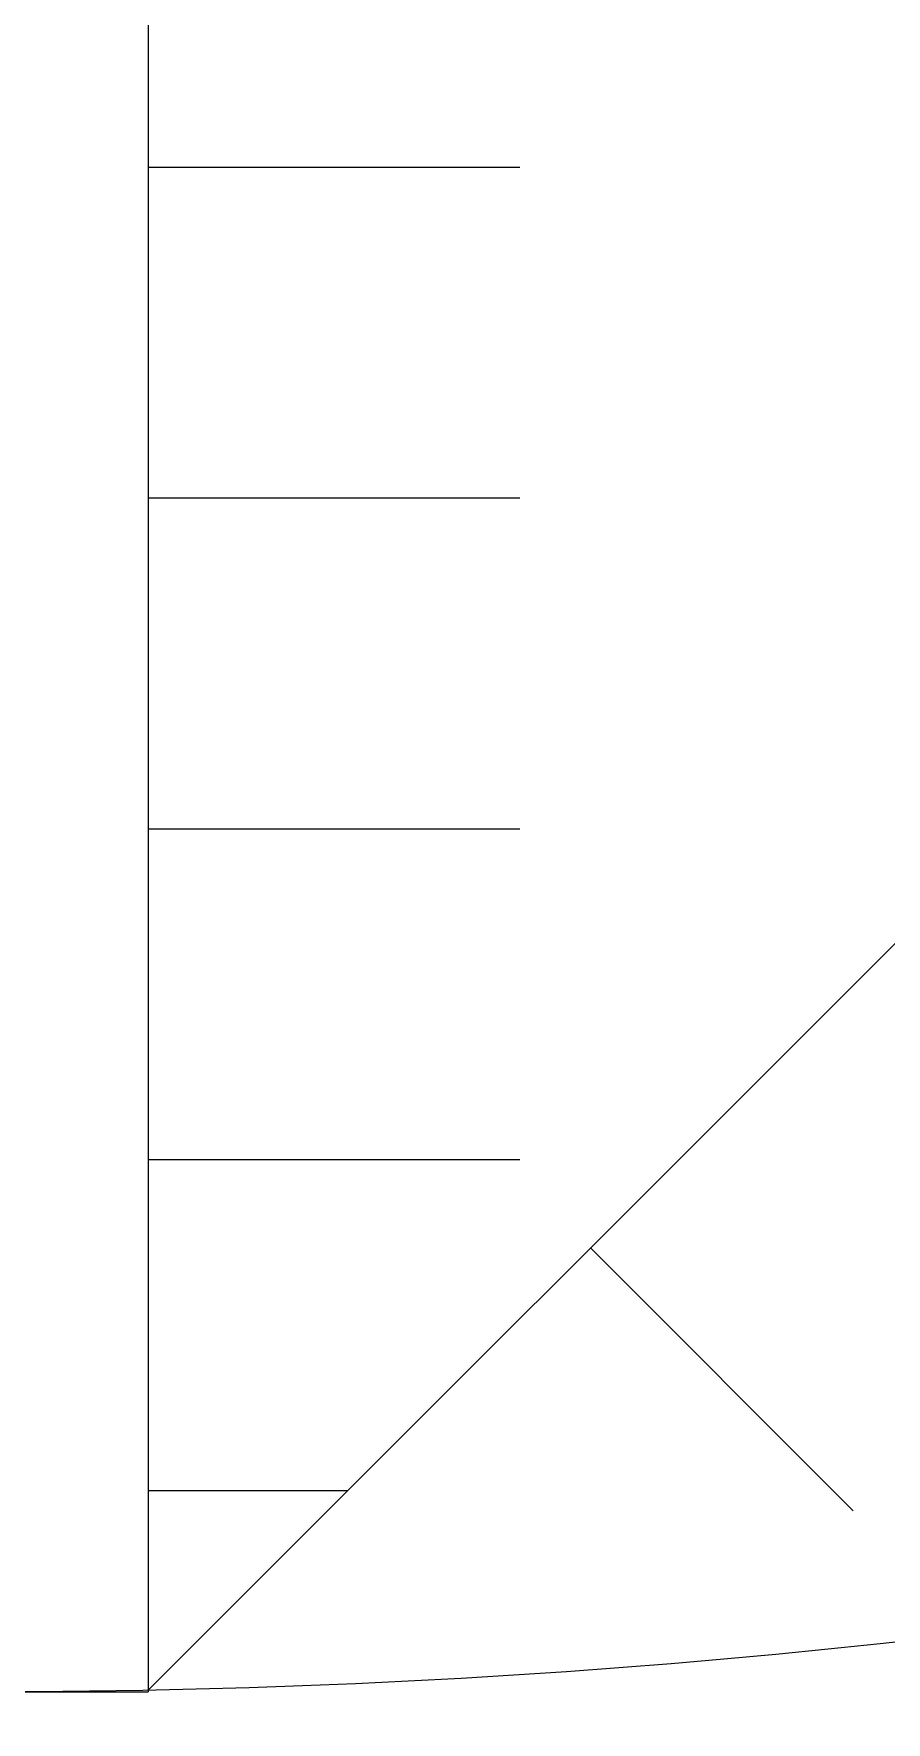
# Model space of a CAD drawing. Header units: millimetres. Extents: x -1359830 to -1240265, y -705366 to -618243.
# Drawn here: x -1295799.4 to -1295675.7, y -633852.9 to -633607.9 of the extents above; entities that cross this region are included whole.
import ezdxf

# ---------------------------------------------------------------- set-up
doc = ezdxf.new("R2010")
doc.units = ezdxf.units.MM
doc.header["$MEASUREMENT"] = 0
for name, color, linetype, lineweight in [('1.NET BAO-F', 3, 'Continuous', 25), ('4.DIM-F', 1, 'Continuous', 15), ('5.HATCH-F', 8, 'Continuous', 5), ('KC-NET THUONG', 8, 'Continuous', 18), ('S-dims', 8, 'Continuous', 18)]:
    doc.layers.add(name, color=color, linetype=linetype, lineweight=lineweight)
doc.styles.add('Vnsimli', font='vnsimli.shx', dxfattribs={"width": 0.8})
doc.dimstyles.new('D1-10', dxfattribs={"dimscale": 10, "dimtxt": 2, "dimasz": 1.5, "dimexe": 1.5, "dimexo": 0, "dimgap": 0.5, "dimtad": 1, "dimdec": 0, "dimzin": 0, "dimdsep": 46, "dimtxsty": 'Vnsimli', "dimblk": 'ARCHTICK', "dimcen": 1, "dimdle": 1.5, "dimclrd": 256, "dimclre": 256, "dimclrt": 2, "dimadec": 0, "dimazin": 0, "dimtfac": 1, "dimtdec": 0, "dimtix": 1, "dimtmove": 2, "dimatfit": 2, "dimldrblk": 'ARCHTICK', "dimfxl": 1, "dimtolj": 1, "dimtzin": 0, "dimlwd": -1, "dimlwe": -1, "dimarcsym": 0})

# ---------------------------------------------------------------- blocks, each defined once
blk = doc.blocks.new('_ARCHTICK')
at = {"layer": 'KC-NET THUONG', "color": 0, "linetype": 'ByBlock', "const_width": 0.15}
blk.add_lwpolyline([(-0.5, -0.5), (0.5, 0.5)], dxfattribs=at)
blk = doc.blocks.new('18')
at = {"layer": '1.NET BAO-F', "ltscale": 10}
for p, q in [((-1311869.742, -623200.853), (-1311869.742, -623500.853)), ((-1311722.742, -623353.853), (-1311869.742, -623500.823))]:
    blk.add_line(p, q, dxfattribs=at)
blk.add_circle((-1311872.742, -623350.853), 150, dxfattribs=at)
at = {"layer": '5.HATCH-F', "ltscale": 10}
for p, q in [((-1311863.371, -623473.202), (-1311869.742, -623473.202)), ((-1311863.367, -623473.202), (-1311869.742, -623473.202)), ((-1311863.364, -623473.202), (-1311869.742, -623473.202)), ((-1311863.36, -623473.202), (-1311869.742, -623473.202)), ((-1311863.356, -623473.202), (-1311869.742, -623473.202)), ((-1311863.352, -623473.202), (-1311869.742, -623473.202)), ((-1311863.349, -623473.202), (-1311869.742, -623473.202)), ((-1311863.345, -623473.202), (-1311869.742, -623473.202)), ((-1311863.341, -623473.202), (-1311869.742, -623473.202)), ((-1311863.337, -623473.202), (-1311869.742, -623473.202)), ((-1311863.334, -623473.202), (-1311869.742, -623473.202)), ((-1311863.33, -623473.202), (-1311869.742, -623473.202)), ((-1311863.326, -623473.202), (-1311869.742, -623473.202)), ((-1311863.322, -623473.202), (-1311869.742, -623473.202)), ((-1311863.319, -623473.202), (-1311869.742, -623473.202)), ((-1311863.315, -623473.202), (-1311869.742, -623473.202)), ((-1311863.311, -623473.202), (-1311869.742, -623473.202)), ((-1311863.307, -623473.202), (-1311869.742, -623473.202)), ((-1311863.304, -623473.202), (-1311869.742, -623473.202)), ((-1311863.3, -623473.202), (-1311869.742, -623473.202)), ((-1311863.296, -623473.202), (-1311869.742, -623473.202)), ((-1311863.292, -623473.202), (-1311869.742, -623473.202)), ((-1311863.289, -623473.202), (-1311869.742, -623473.202)), ((-1311863.285, -623473.202), (-1311869.742, -623473.202)), ((-1311863.281, -623473.202), (-1311869.742, -623473.202)), ((-1311863.277, -623473.202), (-1311869.742, -623473.202)), ((-1311863.274, -623473.202), (-1311869.742, -623473.202)), ((-1311863.27, -623473.202), (-1311869.742, -623473.202)), ((-1311863.266, -623473.202), (-1311869.742, -623473.202)), ((-1311863.262, -623473.202), (-1311869.742, -623473.202)), ((-1311863.259, -623473.202), (-1311869.742, -623473.202)), ((-1311863.255, -623473.202), (-1311869.742, -623473.202)), ((-1311863.251, -623473.202), (-1311869.742, -623473.202)), ((-1311863.247, -623473.202), (-1311869.742, -623473.202)), ((-1311863.244, -623473.202), (-1311869.742, -623473.202)), ((-1311863.24, -623473.202), (-1311869.742, -623473.202)), ((-1311863.236, -623473.202), (-1311869.742, -623473.202)), ((-1311863.232, -623473.202), (-1311869.742, -623473.202)), ((-1311863.229, -623473.202), (-1311869.742, -623473.202)), ((-1311863.225, -623473.202), (-1311869.742, -623473.202)), ((-1311863.221, -623473.202), (-1311869.742, -623473.202)), ((-1311863.217, -623473.202), (-1311869.742, -623473.202)), ((-1311863.214, -623473.202), (-1311869.742, -623473.202)), ((-1311863.21, -623473.202), (-1311869.742, -623473.202)), ((-1311863.206, -623473.202), (-1311869.742, -623473.202)), ((-1311863.202, -623473.202), (-1311869.742, -623473.202)), ((-1311863.199, -623473.202), (-1311869.742, -623473.202)), ((-1311863.195, -623473.202), (-1311869.742, -623473.202)), ((-1311863.191, -623473.202), (-1311869.742, -623473.202)), ((-1311863.187, -623473.202), (-1311869.742, -623473.202)), ((-1311863.184, -623473.202), (-1311869.742, -623473.202)), ((-1311863.18, -623473.202), (-1311869.742, -623473.202)), ((-1311863.176, -623473.202), (-1311869.742, -623473.202)), ((-1311863.172, -623473.202), (-1311869.742, -623473.202)), ((-1311863.169, -623473.202), (-1311869.742, -623473.202)), ((-1311863.165, -623473.202), (-1311869.742, -623473.202)), ((-1311863.161, -623473.202), (-1311869.742, -623473.202)), ((-1311863.157, -623473.202), (-1311869.742, -623473.202)), ((-1311863.154, -623473.202), (-1311869.742, -623473.202)), ((-1311863.15, -623473.202), (-1311869.742, -623473.202)), ((-1311863.146, -623473.202), (-1311869.742, -623473.202)), ((-1311863.142, -623473.202), (-1311869.742, -623473.202)), ((-1311863.139, -623473.202), (-1311869.742, -623473.202)), ((-1311863.135, -623473.202), (-1311869.742, -623473.202)), ((-1311863.131, -623473.202), (-1311869.742, -623473.202)), ((-1311863.127, -623473.202), (-1311869.742, -623473.202)), ((-1311863.124, -623473.202), (-1311869.742, -623473.202)), ((-1311863.12, -623473.202), (-1311869.742, -623473.202)), ((-1311863.116, -623473.202), (-1311869.742, -623473.202)), ((-1311863.112, -623473.202), (-1311869.742, -623473.202)), ((-1311863.109, -623473.202), (-1311869.742, -623473.202)), ((-1311863.105, -623473.202), (-1311869.742, -623473.202)), ((-1311863.101, -623473.202), (-1311869.742, -623473.202)), ((-1311863.097, -623473.202), (-1311869.742, -623473.202)), ((-1311863.094, -623473.202), (-1311869.742, -623473.202)), ((-1311863.09, -623473.202), (-1311869.742, -623473.202)), ((-1311863.086, -623473.202), (-1311869.742, -623473.202)), ((-1311863.082, -623473.202), (-1311869.742, -623473.202)), ((-1311863.079, -623473.202), (-1311869.742, -623473.202)), ((-1311863.075, -623473.202), (-1311869.742, -623473.202)), ((-1311863.071, -623473.202), (-1311869.742, -623473.202)), ((-1311863.067, -623473.202), (-1311869.742, -623473.202)), ((-1311863.064, -623473.202), (-1311869.742, -623473.202)), ((-1311863.06, -623473.202), (-1311869.742, -623473.202)), ((-1311863.056, -623473.202), (-1311869.742, -623473.202)), ((-1311863.052, -623473.202), (-1311869.742, -623473.202)), ((-1311863.049, -623473.202), (-1311869.742, -623473.202)), ((-1311863.045, -623473.202), (-1311869.742, -623473.202)), ((-1311863.041, -623473.202), (-1311869.742, -623473.202)), ((-1311863.037, -623473.202), (-1311869.742, -623473.202)), ((-1311863.034, -623473.202), (-1311869.742, -623473.202)), ((-1311863.03, -623473.202), (-1311869.742, -623473.202)), ((-1311863.026, -623473.202), (-1311869.742, -623473.202)), ((-1311863.022, -623473.202), (-1311869.742, -623473.202)), ((-1311863.019, -623473.202), (-1311869.742, -623473.202)), ((-1311863.015, -623473.202), (-1311869.742, -623473.202)), ((-1311863.011, -623473.202), (-1311869.742, -623473.202)), ((-1311863.007, -623473.202), (-1311869.742, -623473.202)), ((-1311863.004, -623473.202), (-1311869.742, -623473.202)), ((-1311863, -623473.202), (-1311869.742, -623473.202)), ((-1311863.371, -623479.202), (-1311869.742, -623479.202)), ((-1311863.367, -623479.202), (-1311869.742, -623479.202)), ((-1311863.364, -623479.202), (-1311869.742, -623479.202)), ((-1311863.36, -623479.202), (-1311869.742, -623479.202)), ((-1311863.356, -623479.202), (-1311869.742, -623479.202)), ((-1311863.352, -623479.202), (-1311869.742, -623479.202)), ((-1311863.349, -623479.202), (-1311869.742, -623479.202)), ((-1311863.345, -623479.202), (-1311869.742, -623479.202)), ((-1311863.341, -623479.202), (-1311869.742, -623479.202)), ((-1311863.337, -623479.202), (-1311869.742, -623479.202)), ((-1311863.334, -623479.202), (-1311869.742, -623479.202)), ((-1311863.33, -623479.202), (-1311869.742, -623479.202)), ((-1311863.326, -623479.202), (-1311869.742, -623479.202)), ((-1311863.322, -623479.202), (-1311869.742, -623479.202)), ((-1311863.319, -623479.202), (-1311869.742, -623479.202)), ((-1311863.315, -623479.202), (-1311869.742, -623479.202)), ((-1311863.311, -623479.202), (-1311869.742, -623479.202)), ((-1311863.307, -623479.202), (-1311869.742, -623479.202)), ((-1311863.304, -623479.202), (-1311869.742, -623479.202)), ((-1311863.3, -623479.202), (-1311869.742, -623479.202)), ((-1311863.296, -623479.202), (-1311869.742, -623479.202)), ((-1311863.292, -623479.202), (-1311869.742, -623479.202)), ((-1311863.289, -623479.202), (-1311869.742, -623479.202)), ((-1311863.285, -623479.202), (-1311869.742, -623479.202)), ((-1311863.281, -623479.202), (-1311869.742, -623479.202)), ((-1311863.277, -623479.202), (-1311869.742, -623479.202)), ((-1311863.274, -623479.202), (-1311869.742, -623479.202)), ((-1311863.27, -623479.202), (-1311869.742, -623479.202)), ((-1311863.266, -623479.202), (-1311869.742, -623479.202)), ((-1311863.262, -623479.202), (-1311869.742, -623479.202)), ((-1311863.259, -623479.202), (-1311869.742, -623479.202)), ((-1311863.255, -623479.202), (-1311869.742, -623479.202)), ((-1311863.251, -623479.202), (-1311869.742, -623479.202)), ((-1311863.247, -623479.202), (-1311869.742, -623479.202)), ((-1311863.244, -623479.202), (-1311869.742, -623479.202)), ((-1311863.24, -623479.202), (-1311869.742, -623479.202)), ((-1311863.236, -623479.202), (-1311869.742, -623479.202)), ((-1311863.232, -623479.202), (-1311869.742, -623479.202)), ((-1311863.229, -623479.202), (-1311869.742, -623479.202)), ((-1311863.225, -623479.202), (-1311869.742, -623479.202)), ((-1311863.221, -623479.202), (-1311869.742, -623479.202)), ((-1311863.217, -623479.202), (-1311869.742, -623479.202)), ((-1311863.214, -623479.202), (-1311869.742, -623479.202)), ((-1311863.21, -623479.202), (-1311869.742, -623479.202)), ((-1311863.206, -623479.202), (-1311869.742, -623479.202)), ((-1311863.202, -623479.202), (-1311869.742, -623479.202)), ((-1311863.199, -623479.202), (-1311869.742, -623479.202)), ((-1311863.195, -623479.202), (-1311869.742, -623479.202)), ((-1311863.191, -623479.202), (-1311869.742, -623479.202)), ((-1311863.187, -623479.202), (-1311869.742, -623479.202)), ((-1311863.184, -623479.202), (-1311869.742, -623479.202)), ((-1311863.18, -623479.202), (-1311869.742, -623479.202)), ((-1311863.176, -623479.202), (-1311869.742, -623479.202)), ((-1311863.172, -623479.202), (-1311869.742, -623479.202)), ((-1311863.169, -623479.202), (-1311869.742, -623479.202)), ((-1311863.165, -623479.202), (-1311869.742, -623479.202)), ((-1311863.161, -623479.202), (-1311869.742, -623479.202)), ((-1311863.157, -623479.202), (-1311869.742, -623479.202)), ((-1311863.154, -623479.202), (-1311869.742, -623479.202)), ((-1311863.15, -623479.202), (-1311869.742, -623479.202)), ((-1311863.146, -623479.202), (-1311869.742, -623479.202)), ((-1311863.142, -623479.202), (-1311869.742, -623479.202)), ((-1311863.139, -623479.202), (-1311869.742, -623479.202)), ((-1311863.135, -623479.202), (-1311869.742, -623479.202)), ((-1311863.131, -623479.202), (-1311869.742, -623479.202)), ((-1311863.127, -623479.202), (-1311869.742, -623479.202)), ((-1311863.124, -623479.202), (-1311869.742, -623479.202)), ((-1311863.12, -623479.202), (-1311869.742, -623479.202)), ((-1311863.116, -623479.202), (-1311869.742, -623479.202)), ((-1311863.112, -623479.202), (-1311869.742, -623479.202)), ((-1311863.109, -623479.202), (-1311869.742, -623479.202)), ((-1311863.105, -623479.202), (-1311869.742, -623479.202)), ((-1311863.101, -623479.202), (-1311869.742, -623479.202)), ((-1311863.097, -623479.202), (-1311869.742, -623479.202)), ((-1311863.094, -623479.202), (-1311869.742, -623479.202)), ((-1311863.09, -623479.202), (-1311869.742, -623479.202)), ((-1311863.086, -623479.202), (-1311869.742, -623479.202)), ((-1311863.082, -623479.202), (-1311869.742, -623479.202)), ((-1311863.079, -623479.202), (-1311869.742, -623479.202)), ((-1311863.075, -623479.202), (-1311869.742, -623479.202)), ((-1311863.071, -623479.202), (-1311869.742, -623479.202)), ((-1311863.067, -623479.202), (-1311869.742, -623479.202)), ((-1311863.064, -623479.202), (-1311869.742, -623479.202)), ((-1311863.06, -623479.202), (-1311869.742, -623479.202)), ((-1311863.056, -623479.202), (-1311869.742, -623479.202)), ((-1311863.052, -623479.202), (-1311869.742, -623479.202)), ((-1311863.049, -623479.202), (-1311869.742, -623479.202)), ((-1311863.045, -623479.202), (-1311869.742, -623479.202)), ((-1311863.041, -623479.202), (-1311869.742, -623479.202)), ((-1311863.037, -623479.202), (-1311869.742, -623479.202)), ((-1311863.034, -623479.202), (-1311869.742, -623479.202)), ((-1311863.03, -623479.202), (-1311869.742, -623479.202)), ((-1311863.026, -623479.202), (-1311869.742, -623479.202)), ((-1311863.022, -623479.202), (-1311869.742, -623479.202)), ((-1311863.019, -623479.202), (-1311869.742, -623479.202)), ((-1311863.015, -623479.202), (-1311869.742, -623479.202)), ((-1311863.011, -623479.202), (-1311869.742, -623479.202)), ((-1311863.007, -623479.202), (-1311869.742, -623479.202)), ((-1311863.004, -623479.202), (-1311869.742, -623479.202)), ((-1311863, -623479.202), (-1311869.742, -623479.202)), ((-1311863.371, -623485.202), (-1311869.742, -623485.202)), ((-1311863.367, -623485.202), (-1311869.742, -623485.202)), ((-1311863.364, -623485.202), (-1311869.742, -623485.202)), ((-1311863.36, -623485.202), (-1311869.742, -623485.202)), ((-1311863.356, -623485.202), (-1311869.742, -623485.202)), ((-1311863.352, -623485.202), (-1311869.742, -623485.202)), ((-1311863.349, -623485.202), (-1311869.742, -623485.202)), ((-1311863.345, -623485.202), (-1311869.742, -623485.202)), ((-1311863.341, -623485.202), (-1311869.742, -623485.202)), ((-1311863.337, -623485.202), (-1311869.742, -623485.202)), ((-1311863.334, -623485.202), (-1311869.742, -623485.202)), ((-1311863.33, -623485.202), (-1311869.742, -623485.202)), ((-1311863.326, -623485.202), (-1311869.742, -623485.202)), ((-1311863.322, -623485.202), (-1311869.742, -623485.202)), ((-1311863.319, -623485.202), (-1311869.742, -623485.202)), ((-1311863.315, -623485.202), (-1311869.742, -623485.202)), ((-1311863.311, -623485.202), (-1311869.742, -623485.202)), ((-1311863.307, -623485.202), (-1311869.742, -623485.202)), ((-1311863.304, -623485.202), (-1311869.742, -623485.202)), ((-1311863.3, -623485.202), (-1311869.742, -623485.202)), ((-1311863.296, -623485.202), (-1311869.742, -623485.202)), ((-1311863.292, -623485.202), (-1311869.742, -623485.202)), ((-1311863.289, -623485.202), (-1311869.742, -623485.202)), ((-1311863.285, -623485.202), (-1311869.742, -623485.202)), ((-1311863.281, -623485.202), (-1311869.742, -623485.202)), ((-1311863.277, -623485.202), (-1311869.742, -623485.202)), ((-1311863.274, -623485.202), (-1311869.742, -623485.202)), ((-1311863.27, -623485.202), (-1311869.742, -623485.202)), ((-1311863.266, -623485.202), (-1311869.742, -623485.202)), ((-1311863.262, -623485.202), (-1311869.742, -623485.202)), ((-1311863.259, -623485.202), (-1311869.742, -623485.202)), ((-1311863.255, -623485.202), (-1311869.742, -623485.202)), ((-1311863.251, -623485.202), (-1311869.742, -623485.202)), ((-1311863.247, -623485.202), (-1311869.742, -623485.202)), ((-1311863.244, -623485.202), (-1311869.742, -623485.202)), ((-1311863.24, -623485.202), (-1311869.742, -623485.202)), ((-1311863.236, -623485.202), (-1311869.742, -623485.202)), ((-1311863.232, -623485.202), (-1311869.742, -623485.202)), ((-1311863.229, -623485.202), (-1311869.742, -623485.202)), ((-1311863.225, -623485.202), (-1311869.742, -623485.202)), ((-1311863.221, -623485.202), (-1311869.742, -623485.202)), ((-1311863.217, -623485.202), (-1311869.742, -623485.202)), ((-1311863.214, -623485.202), (-1311869.742, -623485.202)), ((-1311863.21, -623485.202), (-1311869.742, -623485.202)), ((-1311863.206, -623485.202), (-1311869.742, -623485.202)), ((-1311863.202, -623485.202), (-1311869.742, -623485.202)), ((-1311863.199, -623485.202), (-1311869.742, -623485.202)), ((-1311863.195, -623485.202), (-1311869.742, -623485.202)), ((-1311863.191, -623485.202), (-1311869.742, -623485.202)), ((-1311863.187, -623485.202), (-1311869.742, -623485.202)), ((-1311863.184, -623485.202), (-1311869.742, -623485.202)), ((-1311863.18, -623485.202), (-1311869.742, -623485.202)), ((-1311863.176, -623485.202), (-1311869.742, -623485.202)), ((-1311863.172, -623485.202), (-1311869.742, -623485.202)), ((-1311863.169, -623485.202), (-1311869.742, -623485.202)), ((-1311863.165, -623485.202), (-1311869.742, -623485.202)), ((-1311863.161, -623485.202), (-1311869.742, -623485.202)), ((-1311863.157, -623485.202), (-1311869.742, -623485.202)), ((-1311863.154, -623485.202), (-1311869.742, -623485.202)), ((-1311863.15, -623485.202), (-1311869.742, -623485.202)), ((-1311863.146, -623485.202), (-1311869.742, -623485.202)), ((-1311863.142, -623485.202), (-1311869.742, -623485.202)), ((-1311863.139, -623485.202), (-1311869.742, -623485.202)), ((-1311863.135, -623485.202), (-1311869.742, -623485.202)), ((-1311863.131, -623485.202), (-1311869.742, -623485.202)), ((-1311863.127, -623485.202), (-1311869.742, -623485.202)), ((-1311863.124, -623485.202), (-1311869.742, -623485.202)), ((-1311863.12, -623485.202), (-1311869.742, -623485.202)), ((-1311863.116, -623485.202), (-1311869.742, -623485.202)), ((-1311863.112, -623485.202), (-1311869.742, -623485.202)), ((-1311863.109, -623485.202), (-1311869.742, -623485.202)), ((-1311863.105, -623485.202), (-1311869.742, -623485.202)), ((-1311863.101, -623485.202), (-1311869.742, -623485.202)), ((-1311863.097, -623485.202), (-1311869.742, -623485.202)), ((-1311863.094, -623485.202), (-1311869.742, -623485.202)), ((-1311863.09, -623485.202), (-1311869.742, -623485.202)), ((-1311863.086, -623485.202), (-1311869.742, -623485.202)), ((-1311863.082, -623485.202), (-1311869.742, -623485.202)), ((-1311863.079, -623485.202), (-1311869.742, -623485.202)), ((-1311863.075, -623485.202), (-1311869.742, -623485.202)), ((-1311863.071, -623485.202), (-1311869.742, -623485.202)), ((-1311863.067, -623485.202), (-1311869.742, -623485.202)), ((-1311863.064, -623485.202), (-1311869.742, -623485.202)), ((-1311863.06, -623485.202), (-1311869.742, -623485.202)), ((-1311863.056, -623485.202), (-1311869.742, -623485.202)), ((-1311863.052, -623485.202), (-1311869.742, -623485.202)), ((-1311863.049, -623485.202), (-1311869.742, -623485.202)), ((-1311863.045, -623485.202), (-1311869.742, -623485.202)), ((-1311863.041, -623485.202), (-1311869.742, -623485.202)), ((-1311863.037, -623485.202), (-1311869.742, -623485.202)), ((-1311863.034, -623485.202), (-1311869.742, -623485.202)), ((-1311863.03, -623485.202), (-1311869.742, -623485.202)), ((-1311863.026, -623485.202), (-1311869.742, -623485.202)), ((-1311863.022, -623485.202), (-1311869.742, -623485.202)), ((-1311863.019, -623485.202), (-1311869.742, -623485.202)), ((-1311863.015, -623485.202), (-1311869.742, -623485.202)), ((-1311863.011, -623485.202), (-1311869.742, -623485.202)), ((-1311863.007, -623485.202), (-1311869.742, -623485.202)), ((-1311863.004, -623485.202), (-1311869.742, -623485.202)), ((-1311863, -623485.202), (-1311869.742, -623485.202)), ((-1311863.371, -623491.202), (-1311869.742, -623491.202)), ((-1311863.367, -623491.202), (-1311869.742, -623491.202)), ((-1311863.364, -623491.202), (-1311869.742, -623491.202)), ((-1311863.36, -623491.202), (-1311869.742, -623491.202)), ((-1311863.356, -623491.202), (-1311869.742, -623491.202)), ((-1311863.352, -623491.202), (-1311869.742, -623491.202)), ((-1311863.349, -623491.202), (-1311869.742, -623491.202)), ((-1311863.345, -623491.202), (-1311869.742, -623491.202)), ((-1311863.341, -623491.202), (-1311869.742, -623491.202)), ((-1311863.337, -623491.202), (-1311869.742, -623491.202)), ((-1311863.334, -623491.202), (-1311869.742, -623491.202)), ((-1311863.33, -623491.202), (-1311869.742, -623491.202)), ((-1311863.326, -623491.202), (-1311869.742, -623491.202)), ((-1311863.322, -623491.202), (-1311869.742, -623491.202)), ((-1311863.319, -623491.202), (-1311869.742, -623491.202)), ((-1311863.315, -623491.202), (-1311869.742, -623491.202)), ((-1311863.311, -623491.202), (-1311869.742, -623491.202)), ((-1311863.307, -623491.202), (-1311869.742, -623491.202)), ((-1311863.304, -623491.202), (-1311869.742, -623491.202)), ((-1311863.3, -623491.202), (-1311869.742, -623491.202)), ((-1311863.296, -623491.202), (-1311869.742, -623491.202)), ((-1311863.292, -623491.202), (-1311869.742, -623491.202)), ((-1311863.289, -623491.202), (-1311869.742, -623491.202)), ((-1311863.285, -623491.202), (-1311869.742, -623491.202)), ((-1311863.281, -623491.202), (-1311869.742, -623491.202)), ((-1311863.277, -623491.202), (-1311869.742, -623491.202)), ((-1311863.274, -623491.202), (-1311869.742, -623491.202)), ((-1311863.27, -623491.202), (-1311869.742, -623491.202)), ((-1311863.266, -623491.202), (-1311869.742, -623491.202)), ((-1311863.262, -623491.202), (-1311869.742, -623491.202)), ((-1311863.259, -623491.202), (-1311869.742, -623491.202)), ((-1311863.255, -623491.202), (-1311869.742, -623491.202)), ((-1311863.251, -623491.202), (-1311869.742, -623491.202)), ((-1311863.247, -623491.202), (-1311869.742, -623491.202)), ((-1311863.244, -623491.202), (-1311869.742, -623491.202)), ((-1311863.24, -623491.202), (-1311869.742, -623491.202)), ((-1311863.236, -623491.202), (-1311869.742, -623491.202)), ((-1311863.232, -623491.202), (-1311869.742, -623491.202)), ((-1311863.229, -623491.202), (-1311869.742, -623491.202)), ((-1311863.225, -623491.202), (-1311869.742, -623491.202)), ((-1311863.221, -623491.202), (-1311869.742, -623491.202)), ((-1311863.217, -623491.202), (-1311869.742, -623491.202)), ((-1311863.214, -623491.202), (-1311869.742, -623491.202)), ((-1311863.21, -623491.202), (-1311869.742, -623491.202)), ((-1311863.206, -623491.202), (-1311869.742, -623491.202)), ((-1311863.202, -623491.202), (-1311869.742, -623491.202)), ((-1311863.199, -623491.202), (-1311869.742, -623491.202)), ((-1311863.195, -623491.202), (-1311869.742, -623491.202)), ((-1311863.191, -623491.202), (-1311869.742, -623491.202)), ((-1311863.187, -623491.202), (-1311869.742, -623491.202)), ((-1311863.184, -623491.202), (-1311869.742, -623491.202)), ((-1311863.18, -623491.202), (-1311869.742, -623491.202)), ((-1311863.176, -623491.202), (-1311869.742, -623491.202)), ((-1311863.172, -623491.202), (-1311869.742, -623491.202)), ((-1311863.169, -623491.202), (-1311869.742, -623491.202)), ((-1311863.165, -623491.202), (-1311869.742, -623491.202)), ((-1311863.161, -623491.202), (-1311869.742, -623491.202)), ((-1311863.157, -623491.202), (-1311869.742, -623491.202)), ((-1311863.154, -623491.202), (-1311869.742, -623491.202)), ((-1311863.15, -623491.202), (-1311869.742, -623491.202)), ((-1311863.146, -623491.202), (-1311869.742, -623491.202)), ((-1311863.142, -623491.202), (-1311869.742, -623491.202)), ((-1311863.139, -623491.202), (-1311869.742, -623491.202)), ((-1311863.135, -623491.202), (-1311869.742, -623491.202)), ((-1311863.131, -623491.202), (-1311869.742, -623491.202)), ((-1311863.127, -623491.202), (-1311869.742, -623491.202)), ((-1311863.124, -623491.202), (-1311869.742, -623491.202)), ((-1311863.12, -623491.202), (-1311869.742, -623491.202)), ((-1311863.116, -623491.202), (-1311869.742, -623491.202)), ((-1311863.112, -623491.202), (-1311869.742, -623491.202)), ((-1311863.109, -623491.202), (-1311869.742, -623491.202)), ((-1311863.105, -623491.202), (-1311869.742, -623491.202)), ((-1311863.101, -623491.202), (-1311869.742, -623491.202)), ((-1311863.097, -623491.202), (-1311869.742, -623491.202)), ((-1311863.094, -623491.202), (-1311869.742, -623491.202)), ((-1311863.09, -623491.202), (-1311869.742, -623491.202)), ((-1311863.086, -623491.202), (-1311869.742, -623491.202)), ((-1311863.082, -623491.202), (-1311869.742, -623491.202)), ((-1311863.079, -623491.202), (-1311869.742, -623491.202)), ((-1311863.075, -623491.202), (-1311869.742, -623491.202)), ((-1311863.071, -623491.202), (-1311869.742, -623491.202)), ((-1311863.067, -623491.202), (-1311869.742, -623491.202)), ((-1311863.064, -623491.202), (-1311869.742, -623491.202)), ((-1311863.06, -623491.202), (-1311869.742, -623491.202)), ((-1311863.056, -623491.202), (-1311869.742, -623491.202)), ((-1311863.052, -623491.202), (-1311869.742, -623491.202)), ((-1311863.049, -623491.202), (-1311869.742, -623491.202)), ((-1311863.045, -623491.202), (-1311869.742, -623491.202)), ((-1311863.041, -623491.202), (-1311869.742, -623491.202)), ((-1311863.037, -623491.202), (-1311869.742, -623491.202)), ((-1311863.034, -623491.202), (-1311869.742, -623491.202)), ((-1311863.03, -623491.202), (-1311869.742, -623491.202)), ((-1311863.026, -623491.202), (-1311869.742, -623491.202)), ((-1311863.022, -623491.202), (-1311869.742, -623491.202)), ((-1311863.019, -623491.202), (-1311869.742, -623491.202)), ((-1311863.015, -623491.202), (-1311869.742, -623491.202)), ((-1311863.011, -623491.202), (-1311869.742, -623491.202)), ((-1311863.007, -623491.202), (-1311869.742, -623491.202)), ((-1311863.004, -623491.202), (-1311869.742, -623491.202)), ((-1311863, -623491.202), (-1311869.742, -623491.202)), ((-1311861.716, -623492.798), (-1311856.948, -623497.566)), ((-1311866.121, -623497.202), (-1311869.742, -623497.202)), ((-1311866.121, -623497.202), (-1311869.742, -623497.202)), ((-1311866.121, -623497.202), (-1311869.742, -623497.202)), ((-1311866.121, -623497.202), (-1311869.742, -623497.202)), ((-1311866.121, -623497.202), (-1311869.742, -623497.202)), ((-1311866.121, -623497.202), (-1311869.742, -623497.202)), ((-1311866.121, -623497.202), (-1311869.742, -623497.202)), ((-1311866.121, -623497.202), (-1311869.742, -623497.202)), ((-1311866.121, -623497.202), (-1311869.742, -623497.202)), ((-1311866.121, -623497.202), (-1311869.742, -623497.202)), ((-1311866.121, -623497.202), (-1311869.742, -623497.202)), ((-1311866.121, -623497.202), (-1311869.742, -623497.202)), ((-1311866.121, -623497.202), (-1311869.742, -623497.202)), ((-1311866.121, -623497.202), (-1311869.742, -623497.202)), ((-1311866.121, -623497.202), (-1311869.742, -623497.202)), ((-1311866.121, -623497.202), (-1311869.742, -623497.202)), ((-1311866.121, -623497.202), (-1311869.742, -623497.202)), ((-1311866.121, -623497.202), (-1311869.742, -623497.202)), ((-1311866.121, -623497.202), (-1311869.742, -623497.202)), ((-1311866.121, -623497.202), (-1311869.742, -623497.202)), ((-1311866.121, -623497.202), (-1311869.742, -623497.202)), ((-1311866.121, -623497.202), (-1311869.742, -623497.202)), ((-1311866.121, -623497.202), (-1311869.742, -623497.202)), ((-1311866.121, -623497.202), (-1311869.742, -623497.202)), ((-1311866.121, -623497.202), (-1311869.742, -623497.202)), ((-1311866.121, -623497.202), (-1311869.742, -623497.202)), ((-1311866.121, -623497.202), (-1311869.742, -623497.202)), ((-1311866.121, -623497.202), (-1311869.742, -623497.202)), ((-1311866.121, -623497.202), (-1311869.742, -623497.202)), ((-1311866.121, -623497.202), (-1311869.742, -623497.202)), ((-1311866.121, -623497.202), (-1311869.742, -623497.202)), ((-1311866.121, -623497.202), (-1311869.742, -623497.202)), ((-1311866.121, -623497.202), (-1311869.742, -623497.202)), ((-1311866.121, -623497.202), (-1311869.742, -623497.202)), ((-1311866.121, -623497.202), (-1311869.742, -623497.202)), ((-1311866.121, -623497.202), (-1311869.742, -623497.202)), ((-1311866.121, -623497.202), (-1311869.742, -623497.202)), ((-1311866.121, -623497.202), (-1311869.742, -623497.202)), ((-1311866.121, -623497.202), (-1311869.742, -623497.202)), ((-1311866.121, -623497.202), (-1311869.742, -623497.202)), ((-1311866.121, -623497.202), (-1311869.742, -623497.202)), ((-1311866.121, -623497.202), (-1311869.742, -623497.202)), ((-1311866.121, -623497.202), (-1311869.742, -623497.202)), ((-1311866.121, -623497.202), (-1311869.742, -623497.202)), ((-1311866.121, -623497.202), (-1311869.742, -623497.202)), ((-1311866.121, -623497.202), (-1311869.742, -623497.202)), ((-1311866.121, -623497.202), (-1311869.742, -623497.202)), ((-1311866.121, -623497.202), (-1311869.742, -623497.202)), ((-1311866.121, -623497.202), (-1311869.742, -623497.202)), ((-1311866.121, -623497.202), (-1311869.742, -623497.202)), ((-1311866.121, -623497.202), (-1311869.742, -623497.202)), ((-1311866.121, -623497.202), (-1311869.742, -623497.202)), ((-1311866.121, -623497.202), (-1311869.742, -623497.202)), ((-1311866.121, -623497.202), (-1311869.742, -623497.202)), ((-1311866.121, -623497.202), (-1311869.742, -623497.202)), ((-1311866.121, -623497.202), (-1311869.742, -623497.202)), ((-1311866.121, -623497.202), (-1311869.742, -623497.202)), ((-1311866.121, -623497.202), (-1311869.742, -623497.202)), ((-1311866.121, -623497.202), (-1311869.742, -623497.202)), ((-1311866.121, -623497.202), (-1311869.742, -623497.202)), ((-1311866.121, -623497.202), (-1311869.742, -623497.202)), ((-1311866.121, -623497.202), (-1311869.742, -623497.202)), ((-1311866.121, -623497.202), (-1311869.742, -623497.202)), ((-1311866.121, -623497.202), (-1311869.742, -623497.202)), ((-1311866.121, -623497.202), (-1311869.742, -623497.202)), ((-1311866.121, -623497.202), (-1311869.742, -623497.202)), ((-1311866.121, -623497.202), (-1311869.742, -623497.202)), ((-1311866.121, -623497.202), (-1311869.742, -623497.202)), ((-1311866.121, -623497.202), (-1311869.742, -623497.202)), ((-1311866.121, -623497.202), (-1311869.742, -623497.202)), ((-1311866.121, -623497.202), (-1311869.742, -623497.202)), ((-1311866.121, -623497.202), (-1311869.742, -623497.202)), ((-1311866.121, -623497.202), (-1311869.742, -623497.202)), ((-1311866.121, -623497.202), (-1311869.742, -623497.202)), ((-1311866.121, -623497.202), (-1311869.742, -623497.202)), ((-1311866.121, -623497.202), (-1311869.742, -623497.202)), ((-1311866.121, -623497.202), (-1311869.742, -623497.202)), ((-1311866.121, -623497.202), (-1311869.742, -623497.202)), ((-1311866.121, -623497.202), (-1311869.742, -623497.202)), ((-1311866.121, -623497.202), (-1311869.742, -623497.202)), ((-1311866.121, -623497.202), (-1311869.742, -623497.202)), ((-1311866.121, -623497.202), (-1311869.742, -623497.202)), ((-1311866.121, -623497.202), (-1311869.742, -623497.202)), ((-1311866.121, -623497.202), (-1311869.742, -623497.202)), ((-1311866.121, -623497.202), (-1311869.742, -623497.202)), ((-1311866.121, -623497.202), (-1311869.742, -623497.202)), ((-1311866.121, -623497.202), (-1311869.742, -623497.202)), ((-1311866.121, -623497.202), (-1311869.742, -623497.202)), ((-1311866.121, -623497.202), (-1311869.742, -623497.202)), ((-1311866.121, -623497.202), (-1311869.742, -623497.202)), ((-1311866.121, -623497.202), (-1311869.742, -623497.202)), ((-1311866.121, -623497.202), (-1311869.742, -623497.202)), ((-1311866.121, -623497.202), (-1311869.742, -623497.202)), ((-1311866.121, -623497.202), (-1311869.742, -623497.202)), ((-1311866.121, -623497.202), (-1311869.742, -623497.202)), ((-1311866.121, -623497.202), (-1311869.742, -623497.202)), ((-1311866.121, -623497.202), (-1311869.742, -623497.202)), ((-1311866.121, -623497.202), (-1311869.742, -623497.202)), ((-1311866.121, -623497.202), (-1311869.742, -623497.202)), ((-1311875.742, -623500.853), (-1311869.742, -623500.853))]:
    blk.add_line(p, q, dxfattribs=at)
at = {"layer": '4.DIM-F'}
blk.add_leader([(-1311931.637, -623474.47), (-1311931.637, -623572.108), (-1311590.056, -623572.108)], dimstyle='D1-10', dxfattribs=at)

msp = doc.modelspace()

# ---------------------------------------------------------------- block references
at = {"layer": 'S-dims', "xscale": 8, "yscale": 8, "zscale": 8}
msp.add_blockref('18', (9199175.15, 4354158.27), dxfattribs=at)

doc.saveas('drawing.dxf')
